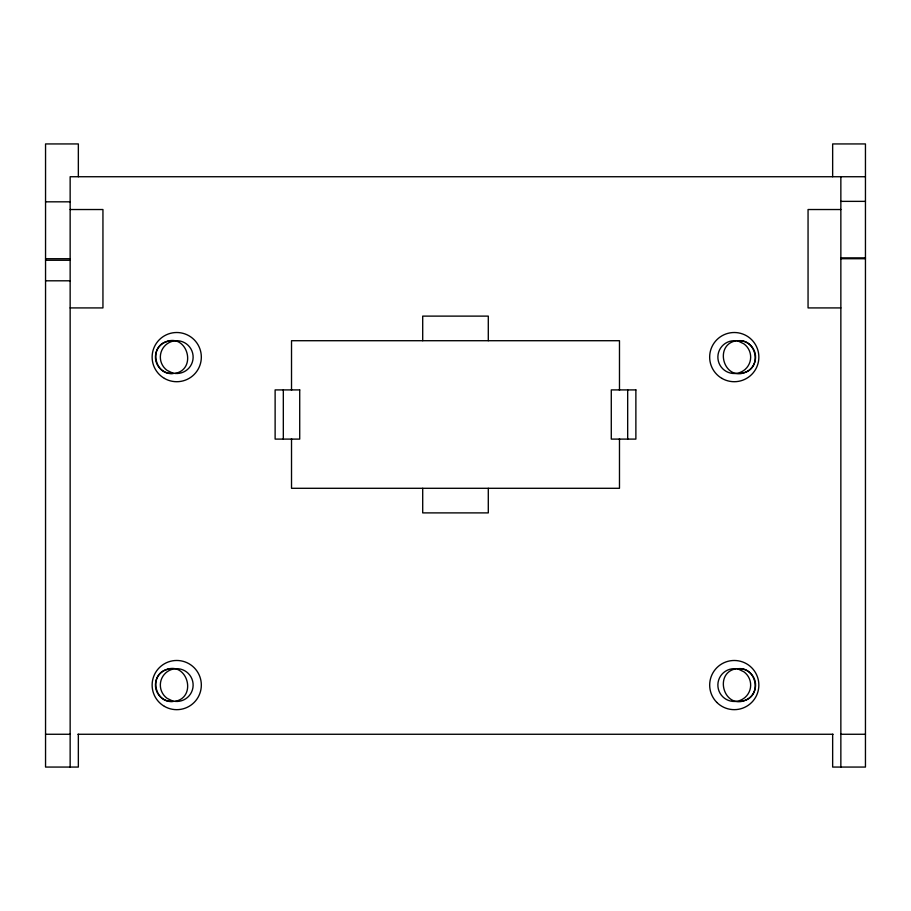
<?xml version="1.0" encoding="UTF-8"?>
<svg xmlns="http://www.w3.org/2000/svg" width="911" height="911" viewBox="0 0 911 911"><rect width="100%" height="100%" fill="white"/><g stroke="black" fill="none" stroke-linecap="round" stroke-linejoin="round"><path stroke-width="1.37" d="M175.026 373.419C197.391 369.206 187.324 333.301 166.087 341.75C147.992 347.535 155.656 377.108 174.252 373.237L175.026 373.419A16.398 16.398 0 0 0 192.642 353.138A16.398 16.398 0 0 0 167.556 343.515A16.398 16.398 0 0 0 167.1 370.378L173.375 373.43A16.398 16.398 0 0 1 155.496 358.672A16.398 16.398 0 0 1 170.255 340.794M735.974 340.805C713.609 345.018 723.676 380.923 744.913 372.474C763.008 366.689 755.344 337.116 736.748 340.987L735.974 340.805A16.398 16.398 0 0 0 718.358 361.086A16.398 16.398 0 0 0 743.444 370.709A16.398 16.398 0 0 0 743.9 343.846L737.625 340.794A16.398 16.398 0 0 1 755.504 355.552A16.398 16.398 0 0 1 740.745 373.43M175.026 701.379C197.391 697.166 187.324 661.261 166.087 669.71C147.992 675.495 155.656 705.068 174.252 701.197L175.026 701.379A16.398 16.398 0 0 0 192.642 681.098A16.398 16.398 0 0 0 167.556 671.475A16.398 16.398 0 0 0 167.1 698.338L173.375 701.39A16.398 16.398 0 0 1 155.496 686.632A16.398 16.398 0 0 1 170.255 668.754M735.974 668.765C713.609 672.978 723.676 708.883 744.913 700.434C763.008 694.649 755.344 665.076 736.748 668.947L735.974 668.765A16.398 16.398 0 0 0 718.358 689.046A16.398 16.398 0 0 0 743.444 698.669A16.398 16.398 0 0 0 743.9 671.806L737.625 668.754A16.398 16.398 0 0 1 755.504 683.512A16.398 16.398 0 0 1 740.745 701.39M865.45 176.734L70.147 176.734L70.147 767.062M840.853 201.365L865.45 201.365M45.55 201.821L70.147 201.821M70.147 209.53L102.943 209.53L102.943 307.918L70.147 307.918M840.853 209.53L808.057 209.53L808.057 307.918L840.853 307.918M840.853 257.859L865.45 257.859M45.55 258.724L70.147 258.724M840.853 258.724L865.45 258.724M45.55 260.261L70.147 260.261M45.55 280.804L70.147 280.804M45.55 734.266L70.147 734.266M77.925 734.266L833.075 734.266M840.853 734.266L865.45 734.266M840.853 176.734L840.853 767.062M832.654 176.734L832.654 143.938L865.45 143.938L865.45 767.062L832.654 767.062L832.654 734.266M627.679 389.908L627.679 439.102M619.48 390.386L619.48 340.714L291.52 340.714L291.52 390.386M619.48 438.624L619.48 488.296L291.52 488.296L291.52 438.624M488.296 340.714L488.296 316.117L422.704 316.117L422.704 340.714M488.296 488.296L488.296 512.893L422.704 512.893L422.704 488.296M283.321 389.908L283.321 439.102M78.346 176.734L78.346 143.938L45.55 143.938L45.55 767.062L78.346 767.062L78.346 734.266M299.719 389.908L275.122 389.908L275.122 439.102L299.719 439.102L299.719 389.908M635.878 389.908L611.281 389.908L611.281 439.102L635.878 439.102L635.878 389.908M716.877 702.461A24.597 24.597 0 0 0 758.02 691.438A24.597 24.597 0 0 0 727.9 661.318A24.597 24.597 0 0 0 716.877 702.461M164.435 706.378A24.597 24.597 0 0 0 201.331 685.072A24.597 24.597 0 0 0 164.435 663.766A24.597 24.597 0 0 0 164.435 706.378M164.435 378.418A24.597 24.597 0 0 0 201.331 357.112A24.597 24.597 0 0 0 164.435 335.806A24.597 24.597 0 0 0 164.435 378.418M721.967 378.418A24.597 24.597 0 0 0 758.863 357.112A24.597 24.597 0 0 0 721.967 335.806A24.597 24.597 0 0 0 721.967 378.418"/></g></svg>
